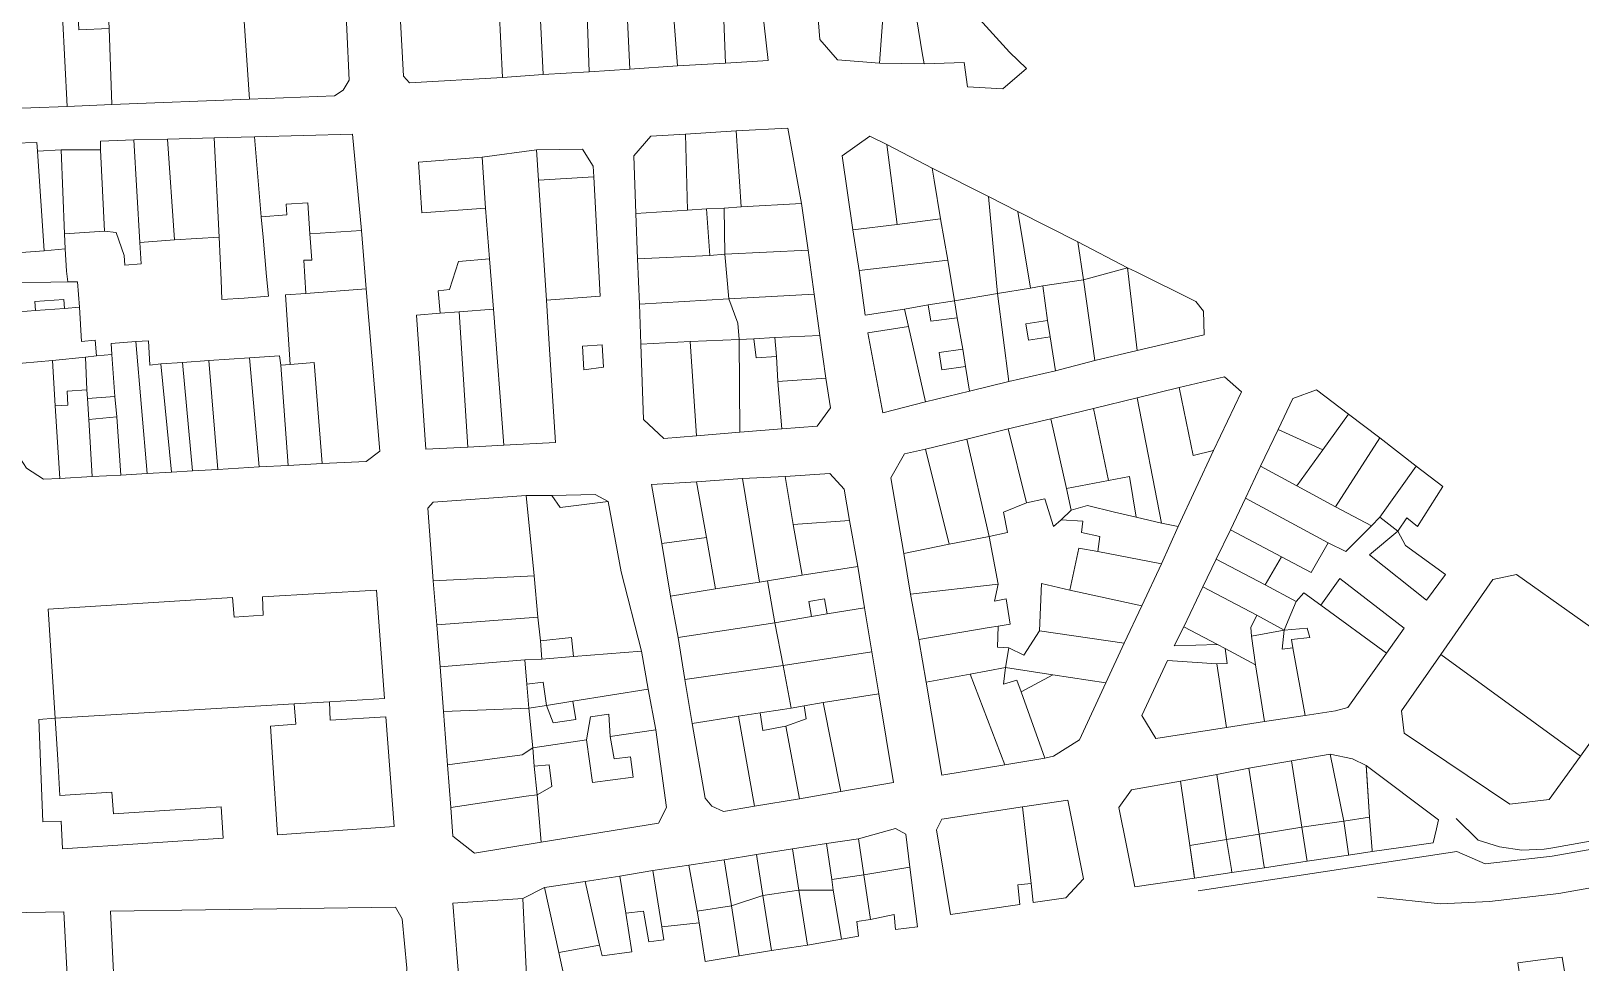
# Model space of a CAD drawing. Header units: inches. Extents: x 1138763 to 1140867, y 1050756 to 1053008.
# Drawn here: x 1140433.3 to 1140718.9, y 1052084.5 to 1052256.3 of the extents above; entities that cross this region are included whole.
import ezdxf

# ---------------------------------------------------------------- set-up
doc = ezdxf.new("R2010")
doc.units = ezdxf.units.IN
doc.header["$MEASUREMENT"] = 0
doc.layers.add('LimEdif_AM', color=44, linetype='Continuous', lineweight=5)
doc.layers.add('ViaPrin_AM', color=1, linetype='Continuous', lineweight=15)

msp = doc.modelspace()

# ---------------------------------------------------------------- linework, layer by layer
at = {"layer": 'LimEdif_AM'}
for points in [[(1140544.06, 1052276.12), (1140544.19, 1052272.5), (1140542.56, 1052272.5), (1140543.69, 1052249.25), (1140536.19, 1052248.75), (1140535.19, 1052277), (1140535.06, 1052282.62), (1140543.94, 1052283.12), (1140544.06, 1052280), (1140537.06, 1052279.37), (1140537.19, 1052274.5), (1140542.56, 1052274.75), (1140544.06, 1052276.12)], [(1140535.19, 1052277), (1140536.19, 1052248.75), (1140527.69, 1052248.25), (1140526.69, 1052268.37), (1140524.94, 1052276.5), (1140535.19, 1052277)], [(1140550.44, 1052274), (1140551.31, 1052265.25), (1140552.44, 1052249.87), (1140543.69, 1052249.25), (1140542.56, 1052272.5), (1140544.19, 1052272.5), (1140544.06, 1052276.12), (1140547.69, 1052276.25), (1140547.81, 1052274), (1140550.44, 1052274)], [(1140526.69, 1052268.37), (1140527.69, 1052248.25), (1140520.19, 1052247.75), (1140519.56, 1052260.25), (1140519.31, 1052266.25), (1140523.56, 1052266.37), (1140523.56, 1052268.25), (1140526.69, 1052268.37)], [(1140447.31, 1052267), (1140447.31, 1052264.62), (1140441.69, 1052264.37), (1140442.06, 1052256.5), (1140447.69, 1052256.75), (1140448.19, 1052242.75), (1140439.94, 1052242.37), (1140439.06, 1052259.12), (1140438.69, 1052266.62), (1140447.31, 1052267)], [(1140461.81, 1052267.62), (1140467.06, 1052267.87), (1140467.06, 1052264.87), (1140472.06, 1052265.37), (1140473.56, 1052243.75), (1140448.19, 1052242.75), (1140447.69, 1052256.75), (1140447.31, 1052264.62), (1140447.31, 1052267), (1140450.94, 1052267.12), (1140461.81, 1052267.62)], [(1140491.06, 1052266), (1140491.94, 1052247.25), (1140490.81, 1052245.37), (1140489.19, 1052244.37), (1140473.56, 1052243.75), (1140472.06, 1052265.37), (1140491.06, 1052266)], [(1140560.69, 1052266.37), (1140561.31, 1052250.37), (1140552.44, 1052249.87), (1140551.31, 1052265.25), (1140560.69, 1052266.37)], [(1140567.31, 1052267.25), (1140569.19, 1052250.87), (1140561.31, 1052250.37), (1140560.69, 1052266.37), (1140567.31, 1052267.25)], [(1140590.56, 1052262.12), (1140595.94, 1052262.62), (1140597.56, 1052252.25), (1140597.94, 1052250.25), (1140589.69, 1052250.37), (1140590.56, 1052262.12)], [(1140597.94, 1052250.25), (1140597.56, 1052252.25), (1140595.94, 1052262.62), (1140603.81, 1052263.37), (1140613.69, 1052252.37), (1140616.81, 1052249.37), (1140612.44, 1052245.62), (1140605.94, 1052246), (1140605.31, 1052250.5), (1140597.94, 1052250.25)], [(1140519.56, 1052260.25), (1140520.19, 1052247.75), (1140503.06, 1052246.75), (1140501.94, 1052248), (1140501.31, 1052259.25), (1140519.56, 1052260.25)], [(1140590.56, 1052262.12), (1140589.69, 1052250.37), (1140581.94, 1052251), (1140578.69, 1052254.75), (1140578.19, 1052260.87), (1140590.56, 1052262.12)], [(1140439.06, 1052259.12), (1140439.94, 1052242.37), (1140426.44, 1052241.87), (1140424.06, 1052244), (1140422.94, 1052246.5), (1140422.56, 1052258.62), (1140439.06, 1052259.12)], [(1140475.69, 1052222), (1140474.44, 1052236.75), (1140492.56, 1052237.25), (1140494.19, 1052219.5), (1140484.69, 1052218.87), (1140484.31, 1052224.62), (1140480.31, 1052224.37), (1140480.44, 1052222.37), (1140475.69, 1052222)], [(1140554.31, 1052223.25), (1140544.81, 1052222.62), (1140544.44, 1052233.25), (1140547.56, 1052236.87), (1140553.94, 1052237.25), (1140554.31, 1052223.25)], [(1140553.94, 1052237.25), (1140563.31, 1052237.87), (1140564.19, 1052223.87), (1140561.06, 1052223.62), (1140557.81, 1052223.5), (1140554.31, 1052223.25), (1140553.94, 1052237.25)], [(1140563.31, 1052237.87), (1140572.81, 1052238.37), (1140575.31, 1052224.5), (1140564.19, 1052223.87), (1140563.31, 1052237.87)], [(1140591.06, 1052235.37), (1140592.94, 1052220.62), (1140584.81, 1052219.62), (1140582.81, 1052233.25), (1140587.94, 1052236.87), (1140591.06, 1052235.37)], [(1140434.44, 1052234.12), (1140435.69, 1052215.75), (1140427.19, 1052215.12), (1140426.69, 1052221.87), (1140430.06, 1052222.12), (1140429.56, 1052229), (1140426.19, 1052228.75), (1140425.81, 1052235.5), (1140434.31, 1052235.75), (1140434.44, 1052234.12)], [(1140434.44, 1052234.12), (1140438.81, 1052234.37), (1140439.44, 1052218.87), (1140439.56, 1052216.12), (1140435.69, 1052215.75), (1140434.44, 1052234.12)], [(1140438.81, 1052234.37), (1140446.06, 1052234.37), (1140446.81, 1052219.37), (1140439.44, 1052218.87), (1140438.81, 1052234.37)], [(1140446.06, 1052234.37), (1140446.06, 1052236), (1140452.19, 1052236.25), (1140453.31, 1052217.25), (1140453.56, 1052213.37), (1140450.56, 1052213.12), (1140450.44, 1052214.87), (1140448.94, 1052219.12), (1140446.81, 1052219.37), (1140446.06, 1052234.37)], [(1140452.19, 1052236.25), (1140458.44, 1052236.37), (1140459.69, 1052217.75), (1140453.31, 1052217.25), (1140452.19, 1052236.25)], [(1140458.44, 1052236.37), (1140467.06, 1052236.62), (1140467.94, 1052218.25), (1140459.69, 1052217.75), (1140458.44, 1052236.37)], [(1140467.06, 1052236.62), (1140474.44, 1052236.75), (1140475.69, 1052222), (1140476.06, 1052218.25), (1140476.69, 1052211), (1140477.06, 1052207.37), (1140472.56, 1052207), (1140468.44, 1052206.75), (1140468.31, 1052210.37), (1140467.94, 1052218.25), (1140467.06, 1052236.62)], [(1140516.44, 1052233), (1140526.44, 1052234.37), (1140526.81, 1052228.75), (1140528.31, 1052206.62), (1140528.81, 1052198.5), (1140529.94, 1052180.37), (1140520.44, 1052179.87), (1140518.56, 1052205), (1140517.81, 1052214.25), (1140517.06, 1052223.62), (1140516.44, 1052233)], [(1140526.44, 1052234.37), (1140534.94, 1052234.5), (1140536.94, 1052231.37), (1140537.06, 1052229.37), (1140526.81, 1052228.75), (1140526.44, 1052234.37)], [(1140591.06, 1052235.37), (1140599.44, 1052231), (1140599.81, 1052228.75), (1140600.94, 1052221.62), (1140592.94, 1052220.62), (1140591.06, 1052235.37)], [(1140517.06, 1052223.62), (1140505.31, 1052222.75), (1140504.69, 1052232.12), (1140516.44, 1052233), (1140517.06, 1052223.62)], [(1140537.06, 1052229.37), (1140538.19, 1052207.37), (1140528.31, 1052206.62), (1140526.81, 1052228.75), (1140537.06, 1052229.37)], [(1140599.44, 1052231), (1140609.81, 1052225.75), (1140611.44, 1052207.87), (1140603.56, 1052206.5), (1140602.31, 1052214), (1140600.94, 1052221.62), (1140599.81, 1052228.75), (1140599.44, 1052231)], [(1140609.81, 1052225.75), (1140615.19, 1052223), (1140617.56, 1052208.87), (1140611.44, 1052207.87), (1140609.81, 1052225.75)], [(1140446.81, 1052219.37), (1140448.94, 1052219.12), (1140450.44, 1052214.87), (1140450.56, 1052213.12), (1140453.56, 1052213.37), (1140453.31, 1052217.25), (1140459.69, 1052217.75), (1140467.94, 1052218.25), (1140468.31, 1052210.37), (1140468.44, 1052206.75), (1140472.56, 1052207), (1140477.06, 1052207.37), (1140476.69, 1052211), (1140476.06, 1052218.25), (1140475.69, 1052222), (1140480.44, 1052222.37), (1140480.31, 1052224.37), (1140484.31, 1052224.62), (1140484.69, 1052218.87), (1140485.06, 1052214), (1140483.56, 1052214), (1140483.94, 1052207.87), (1140480.19, 1052207.62), (1140481.06, 1052194.75), (1140479.31, 1052194.62), (1140479.06, 1052196.37), (1140473.56, 1052196), (1140466.06, 1052195.5), (1140461.19, 1052195.12), (1140457.19, 1052194.87), (1140455.19, 1052194.62), (1140454.94, 1052199.12), (1140452.56, 1052199), (1140448.06, 1052198.62), (1140448.19, 1052196.62), (1140445.31, 1052196.37), (1140445.06, 1052199.25), (1140442.56, 1052199), (1140442.19, 1052205.37), (1140441.81, 1052210), (1140440.06, 1052210), (1140439.81, 1052212), (1140439.56, 1052216.12), (1140439.44, 1052218.87), (1140446.81, 1052219.37)], [(1140557.81, 1052223.5), (1140558.44, 1052214.87), (1140545.06, 1052214.25), (1140544.81, 1052222.62), (1140554.31, 1052223.25), (1140557.81, 1052223.5)], [(1140561.06, 1052223.62), (1140561.19, 1052215.12), (1140558.44, 1052214.87), (1140557.81, 1052223.5), (1140561.06, 1052223.62)], [(1140575.31, 1052224.5), (1140576.56, 1052215.87), (1140561.19, 1052215.12), (1140561.06, 1052223.62), (1140564.19, 1052223.87), (1140575.31, 1052224.5)], [(1140615.19, 1052223), (1140626.31, 1052217.37), (1140627.31, 1052210.37), (1140619.81, 1052209.25), (1140617.56, 1052208.87), (1140615.19, 1052223)], [(1140600.94, 1052221.62), (1140602.31, 1052214), (1140585.94, 1052212.12), (1140584.81, 1052219.62), (1140592.94, 1052220.62), (1140600.94, 1052221.62)], [(1140494.19, 1052219.5), (1140495.06, 1052208.75), (1140483.94, 1052207.87), (1140483.56, 1052214), (1140485.06, 1052214), (1140484.69, 1052218.87), (1140494.19, 1052219.5)], [(1140626.31, 1052217.37), (1140635.44, 1052212.62), (1140627.31, 1052210.37), (1140626.31, 1052217.37)], [(1140439.56, 1052216.12), (1140439.81, 1052212), (1140440.06, 1052210), (1140427.56, 1052209.75), (1140427.19, 1052215.12), (1140435.69, 1052215.75), (1140439.56, 1052216.12)], [(1140518.56, 1052205), (1140512.19, 1052204.5), (1140508.69, 1052204.25), (1140508.31, 1052208.37), (1140510.44, 1052208.62), (1140512.06, 1052213.75), (1140517.81, 1052214.25), (1140518.56, 1052205)], [(1140561.19, 1052215.12), (1140561.94, 1052206.87), (1140545.44, 1052205.87), (1140545.06, 1052214.25), (1140558.44, 1052214.87), (1140561.19, 1052215.12)], [(1140576.56, 1052215.87), (1140577.69, 1052207.75), (1140561.94, 1052206.87), (1140561.19, 1052215.12), (1140576.56, 1052215.87)], [(1140602.31, 1052214), (1140603.56, 1052206.5), (1140598.69, 1052205.75), (1140594.31, 1052205), (1140587.06, 1052203.87), (1140585.94, 1052212.12), (1140602.31, 1052214)], [(1140635.44, 1052212.62), (1140637.19, 1052197.37), (1140629.44, 1052195.5), (1140627.31, 1052210.37), (1140635.44, 1052212.62)], [(1140635.44, 1052212.62), (1140637.06, 1052211.87), (1140648.06, 1052206.37), (1140649.44, 1052204.62), (1140649.56, 1052200.25), (1140637.19, 1052197.37), (1140635.44, 1052212.62)], [(1140440.06, 1052210), (1140441.81, 1052210), (1140442.19, 1052205.37), (1140439.44, 1052205.12), (1140439.31, 1052206.75), (1140433.94, 1052206.37), (1140434.06, 1052204.75), (1140427.94, 1052204.25), (1140427.56, 1052209.75), (1140440.06, 1052210)], [(1140495.06, 1052208.75), (1140497.56, 1052178.75), (1140495.06, 1052176.87), (1140486.94, 1052176.5), (1140485.44, 1052195.12), (1140481.06, 1052194.75), (1140480.19, 1052207.62), (1140483.94, 1052207.87), (1140495.06, 1052208.75)], [(1140619.81, 1052209.25), (1140620.69, 1052202.87), (1140616.69, 1052202.25), (1140617.19, 1052199.25), (1140621.19, 1052199.87), (1140622.19, 1052193.62), (1140613.56, 1052191.62), (1140611.44, 1052207.87), (1140617.56, 1052208.87), (1140619.81, 1052209.25)], [(1140627.31, 1052210.37), (1140629.44, 1052195.5), (1140622.19, 1052193.62), (1140621.19, 1052199.87), (1140620.69, 1052202.87), (1140619.81, 1052209.25), (1140627.31, 1052210.37)], [(1140442.19, 1052205.37), (1140442.56, 1052199), (1140445.06, 1052199.25), (1140445.31, 1052196.37), (1140443.31, 1052196.12), (1140437.19, 1052195.5), (1140428.94, 1052194.75), (1140428.31, 1052200), (1140427.94, 1052204.25), (1140434.06, 1052204.75), (1140439.44, 1052205.12), (1140442.19, 1052205.37)], [(1140439.44, 1052205.12), (1140434.06, 1052204.75), (1140433.94, 1052206.37), (1140439.31, 1052206.75), (1140439.44, 1052205.12)], [(1140561.94, 1052206.87), (1140563.56, 1052202.37), (1140563.81, 1052199.37), (1140554.81, 1052199), (1140545.69, 1052198.5), (1140545.44, 1052205.87), (1140561.94, 1052206.87)], [(1140577.69, 1052207.75), (1140578.69, 1052200.12), (1140570.44, 1052199.75), (1140566.56, 1052199.5), (1140563.81, 1052199.37), (1140563.56, 1052202.37), (1140561.94, 1052206.87), (1140577.69, 1052207.75)], [(1140598.69, 1052205.75), (1140599.19, 1052202.75), (1140604.06, 1052203.37), (1140605.06, 1052197.62), (1140600.69, 1052197), (1140601.19, 1052193.75), (1140605.56, 1052194.37), (1140606.31, 1052189.87), (1140598.19, 1052187.87), (1140595.06, 1052201.75), (1140594.31, 1052205), (1140598.69, 1052205.75)], [(1140603.56, 1052206.5), (1140604.06, 1052203.37), (1140599.19, 1052202.75), (1140598.69, 1052205.75), (1140603.56, 1052206.5)], [(1140611.44, 1052207.87), (1140613.56, 1052191.62), (1140606.31, 1052189.87), (1140605.56, 1052194.37), (1140605.06, 1052197.62), (1140604.06, 1052203.37), (1140603.56, 1052206.5), (1140611.44, 1052207.87)], [(1140512.19, 1052204.5), (1140513.81, 1052179.5), (1140506.06, 1052179.12), (1140504.31, 1052203.87), (1140508.69, 1052204.25), (1140512.19, 1052204.5)], [(1140518.56, 1052205), (1140520.44, 1052179.87), (1140513.81, 1052179.5), (1140512.19, 1052204.5), (1140518.56, 1052205)], [(1140621.19, 1052199.87), (1140617.19, 1052199.25), (1140616.69, 1052202.25), (1140620.69, 1052202.87), (1140621.19, 1052199.87)], [(1140570.44, 1052199.75), (1140570.69, 1052196.25), (1140566.94, 1052196), (1140566.56, 1052199.5), (1140570.44, 1052199.75)], [(1140578.69, 1052200.12), (1140579.81, 1052192.25), (1140570.94, 1052191.62), (1140570.69, 1052196.25), (1140570.44, 1052199.75), (1140578.69, 1052200.12)], [(1140598.19, 1052187.87), (1140590.31, 1052185.87), (1140587.56, 1052200.62), (1140595.06, 1052201.75), (1140598.19, 1052187.87)], [(1140452.56, 1052199), (1140454.69, 1052174.62), (1140449.81, 1052174.37), (1140449.06, 1052185.12), (1140448.69, 1052188.87), (1140448.19, 1052196.62), (1140448.06, 1052198.62), (1140452.56, 1052199)], [(1140457.19, 1052194.87), (1140459.19, 1052174.87), (1140454.69, 1052174.62), (1140452.56, 1052199), (1140454.94, 1052199.12), (1140455.19, 1052194.62), (1140457.19, 1052194.87)], [(1140535.19, 1052193.75), (1140534.94, 1052198.12), (1140538.56, 1052198.37), (1140538.81, 1052194.25), (1140535.19, 1052193.75)], [(1140554.81, 1052199), (1140555.94, 1052181.62), (1140549.94, 1052181.12), (1140546.19, 1052184.62), (1140545.69, 1052198.5), (1140554.81, 1052199)], [(1140563.81, 1052199.37), (1140563.94, 1052182.25), (1140555.94, 1052181.62), (1140554.81, 1052199), (1140563.81, 1052199.37)], [(1140566.56, 1052199.5), (1140566.94, 1052196), (1140570.69, 1052196.25), (1140570.94, 1052191.62), (1140571.69, 1052182.87), (1140563.94, 1052182.25), (1140563.81, 1052199.37), (1140566.56, 1052199.5)], [(1140605.56, 1052194.37), (1140601.19, 1052193.75), (1140600.69, 1052197), (1140605.06, 1052197.62), (1140605.56, 1052194.37)], [(1140437.19, 1052195.5), (1140437.69, 1052187.12), (1140438.56, 1052173.75), (1140435.56, 1052173.62), (1140432.44, 1052175.62), (1140431.31, 1052177.37), (1140428.94, 1052194.75), (1140437.19, 1052195.5)], [(1140443.31, 1052196.12), (1140443.56, 1052190.12), (1140439.94, 1052189.87), (1140440.06, 1052187.25), (1140437.69, 1052187.12), (1140437.19, 1052195.5), (1140443.31, 1052196.12)], [(1140448.19, 1052196.62), (1140448.69, 1052188.87), (1140443.69, 1052188.5), (1140443.56, 1052190.12), (1140443.31, 1052196.12), (1140445.31, 1052196.37), (1140448.19, 1052196.62)], [(1140461.19, 1052195.12), (1140463.06, 1052175.12), (1140459.19, 1052174.87), (1140457.19, 1052194.87), (1140461.19, 1052195.12)], [(1140466.06, 1052195.5), (1140467.69, 1052175.37), (1140463.06, 1052175.12), (1140461.19, 1052195.12), (1140466.06, 1052195.5)], [(1140473.56, 1052196), (1140475.31, 1052175.87), (1140467.69, 1052175.37), (1140466.06, 1052195.5), (1140473.56, 1052196)], [(1140479.31, 1052194.62), (1140480.69, 1052176.12), (1140475.31, 1052175.87), (1140473.56, 1052196), (1140479.06, 1052196.37), (1140479.31, 1052194.62)], [(1140481.06, 1052194.75), (1140485.44, 1052195.12), (1140486.94, 1052176.5), (1140480.69, 1052176.12), (1140479.31, 1052194.62), (1140481.06, 1052194.75)], [(1140579.81, 1052192.25), (1140580.69, 1052186.75), (1140578.19, 1052183.37), (1140571.69, 1052182.87), (1140570.94, 1052191.62), (1140579.81, 1052192.25)], [(1140644.94, 1052190.5), (1140653.31, 1052192.5), (1140656.44, 1052189.75), (1140651.31, 1052178.87), (1140647.56, 1052178), (1140644.94, 1052190.5)], [(1140443.69, 1052188.5), (1140443.94, 1052184.62), (1140444.56, 1052174.12), (1140438.56, 1052173.75), (1140437.69, 1052187.12), (1140440.06, 1052187.25), (1140439.94, 1052189.87), (1140443.56, 1052190.12), (1140443.69, 1052188.5)], [(1140448.69, 1052188.87), (1140449.06, 1052185.12), (1140443.94, 1052184.62), (1140443.69, 1052188.5), (1140448.69, 1052188.87)], [(1140629.19, 1052186.62), (1140637.19, 1052188.62), (1140641.69, 1052165.5), (1140637.06, 1052166.62), (1140635.81, 1052174.12), (1140631.94, 1052173.37), (1140629.19, 1052186.62)], [(1140637.19, 1052188.62), (1140644.94, 1052190.5), (1140647.56, 1052178), (1140651.31, 1052178.87), (1140644.81, 1052164.87), (1140641.69, 1052165.5), (1140637.19, 1052188.62)], [(1140663.19, 1052182.75), (1140665.94, 1052188.5), (1140670.31, 1052190.12), (1140676.19, 1052185.62), (1140671.44, 1052179), (1140663.19, 1052182.75)], [(1140621.31, 1052184.75), (1140629.19, 1052186.62), (1140631.94, 1052173.37), (1140624.19, 1052171.87), (1140621.31, 1052184.75)], [(1140676.19, 1052185.62), (1140681.94, 1052181.25), (1140673.81, 1052168.5), (1140666.69, 1052172.37), (1140671.44, 1052179), (1140676.19, 1052185.62)], [(1140449.06, 1052185.12), (1140449.81, 1052174.37), (1140444.56, 1052174.12), (1140443.94, 1052184.62), (1140449.06, 1052185.12)], [(1140605.81, 1052181), (1140613.44, 1052182.87), (1140616.81, 1052169.25), (1140612.56, 1052167.5), (1140613.31, 1052163.75), (1140609.94, 1052163), (1140605.81, 1052181)], [(1140613.44, 1052182.87), (1140621.31, 1052184.75), (1140624.19, 1052171.87), (1140625.06, 1052167.87), (1140623.19, 1052166.12), (1140621.81, 1052164.87), (1140620.19, 1052170), (1140616.81, 1052169.25), (1140613.44, 1052182.87)], [(1140671.44, 1052179), (1140666.69, 1052172.37), (1140659.94, 1052176), (1140663.19, 1052182.75), (1140671.44, 1052179)], [(1140598.19, 1052179.12), (1140605.81, 1052181), (1140609.94, 1052163), (1140602.56, 1052161.62), (1140598.19, 1052179.12)], [(1140681.94, 1052181.25), (1140688.69, 1052176), (1140681.94, 1052166.62), (1140680.44, 1052165), (1140673.81, 1052168.5), (1140681.94, 1052181.25)], [(1140602.56, 1052161.62), (1140594.19, 1052159.87), (1140591.81, 1052173.87), (1140594.31, 1052178.25), (1140598.19, 1052179.12), (1140602.56, 1052161.62)], [(1140564.44, 1052173.75), (1140572.31, 1052174.12), (1140573.81, 1052165.25), (1140575.44, 1052155.87), (1140569.06, 1052154.87), (1140567.56, 1052154.62), (1140564.44, 1052173.75)], [(1140572.31, 1052174.12), (1140580.56, 1052174.62), (1140583.19, 1052171.75), (1140584.19, 1052166), (1140573.81, 1052165.25), (1140572.31, 1052174.12)], [(1140631.94, 1052173.37), (1140635.81, 1052174.12), (1140637.06, 1052166.62), (1140633.06, 1052167.5), (1140628.06, 1052168.75), (1140625.06, 1052167.87), (1140624.19, 1052171.87), (1140631.94, 1052173.37)], [(1140666.69, 1052172.37), (1140673.81, 1052168.5), (1140680.44, 1052165), (1140677.31, 1052161.87), (1140675.69, 1052160.25), (1140672.44, 1052161.87), (1140657.19, 1052170.12), (1140659.94, 1052176), (1140666.69, 1052172.37)], [(1140688.69, 1052176), (1140693.56, 1052172.25), (1140688.94, 1052164.87), (1140686.94, 1052166.5), (1140685.31, 1052164), (1140681.94, 1052166.62), (1140688.69, 1052176)], [(1140557.81, 1052162.87), (1140549.56, 1052161.75), (1140547.69, 1052172.62), (1140555.94, 1052173.12), (1140557.81, 1052162.87)], [(1140555.94, 1052173.12), (1140564.44, 1052173.75), (1140567.56, 1052154.62), (1140559.44, 1052153.37), (1140557.81, 1052162.87), (1140555.94, 1052173.12)], [(1140524.56, 1052170.62), (1140526.06, 1052155.75), (1140507.44, 1052154.87), (1140506.44, 1052168.25), (1140507.44, 1052169.37), (1140524.56, 1052170.62)], [(1140524.56, 1052170.62), (1140527.19, 1052170.62), (1140529.31, 1052170.62), (1140530.81, 1052168.37), (1140539.69, 1052169.5), (1140542.06, 1052156.5), (1140545.81, 1052141.87), (1140533.31, 1052140.87), (1140532.94, 1052144.37), (1140527.19, 1052143.75), (1140526.69, 1052148.12), (1140526.06, 1052155.75), (1140524.56, 1052170.62)], [(1140529.31, 1052170.62), (1140537.31, 1052170.75), (1140539.69, 1052169.5), (1140530.81, 1052168.37), (1140529.31, 1052170.62)], [(1140623.19, 1052166.12), (1140627.19, 1052165.87), (1140626.94, 1052163.75), (1140630.31, 1052163), (1140629.94, 1052160.25), (1140626.44, 1052160.87), (1140624.81, 1052153.12), (1140619.56, 1052154.37), (1140619.19, 1052145.62), (1140616.31, 1052141.12), (1140613.56, 1052142.5), (1140611.44, 1052142.62), (1140611.56, 1052146.5), (1140613.81, 1052146.87), (1140613.06, 1052151.5), (1140610.94, 1052151.12), (1140611.56, 1052154.25), (1140609.94, 1052163), (1140613.31, 1052163.75), (1140612.56, 1052167.5), (1140616.81, 1052169.25), (1140620.19, 1052170), (1140621.81, 1052164.87), (1140623.19, 1052166.12)], [(1140637.06, 1052166.62), (1140641.69, 1052165.5), (1140644.81, 1052164.87), (1140641.69, 1052158), (1140629.94, 1052160.25), (1140630.31, 1052163), (1140626.94, 1052163.75), (1140627.19, 1052165.87), (1140623.19, 1052166.12), (1140625.06, 1052167.87), (1140628.06, 1052168.75), (1140633.06, 1052167.5), (1140637.06, 1052166.62)], [(1140654.44, 1052164.25), (1140657.19, 1052170.12), (1140672.44, 1052161.87), (1140669.31, 1052156.37), (1140663.81, 1052159.25), (1140654.44, 1052164.25)], [(1140584.19, 1052166), (1140585.69, 1052157.5), (1140575.44, 1052155.87), (1140573.81, 1052165.25), (1140584.19, 1052166)], [(1140557.81, 1052162.87), (1140559.44, 1052153.37), (1140551.19, 1052152), (1140549.56, 1052161.75), (1140557.81, 1052162.87)], [(1140609.94, 1052163), (1140611.56, 1052154.25), (1140595.44, 1052152.37), (1140594.19, 1052159.87), (1140602.56, 1052161.62), (1140609.94, 1052163)], [(1140663.81, 1052159.25), (1140660.81, 1052154.12), (1140651.81, 1052158.87), (1140654.44, 1052164.25), (1140663.81, 1052159.25)], [(1140685.31, 1052164), (1140686.69, 1052161.37), (1140694.06, 1052156), (1140690.56, 1052151.25), (1140680.06, 1052159.62), (1140685.31, 1052164)], [(1140641.69, 1052158), (1140638.06, 1052150.25), (1140624.81, 1052153.12), (1140626.44, 1052160.87), (1140629.94, 1052160.25), (1140641.69, 1052158)], [(1140585.69, 1052157.5), (1140586.94, 1052149.87), (1140580.06, 1052148.75), (1140579.56, 1052151.5), (1140576.69, 1052151), (1140577.19, 1052148.25), (1140570.44, 1052147.12), (1140569.06, 1052154.87), (1140575.44, 1052155.87), (1140585.69, 1052157.5)], [(1140660.81, 1052154.12), (1140666.56, 1052151), (1140665.06, 1052147.5), (1140664.31, 1052145.75), (1140659.31, 1052148.5), (1140649.31, 1052153.75), (1140651.81, 1052158.87), (1140660.81, 1052154.12)], [(1140526.06, 1052155.75), (1140526.69, 1052148.12), (1140508.06, 1052146.75), (1140507.44, 1052154.87), (1140526.06, 1052155.75)], [(1140569.06, 1052154.87), (1140570.44, 1052147.12), (1140552.56, 1052144.37), (1140551.19, 1052152), (1140559.44, 1052153.37), (1140567.56, 1052154.62), (1140569.06, 1052154.87)], [(1140611.56, 1052154.25), (1140610.94, 1052151.12), (1140613.06, 1052151.5), (1140613.81, 1052146.87), (1140611.56, 1052146.5), (1140609.94, 1052146.25), (1140596.94, 1052144), (1140595.44, 1052152.37), (1140611.56, 1052154.25)], [(1140638.06, 1052150.25), (1140634.81, 1052143.37), (1140619.19, 1052145.62), (1140619.56, 1052154.37), (1140624.81, 1052153.12), (1140638.06, 1052150.25)], [(1140671.06, 1052150.37), (1140674.56, 1052155.25), (1140686.44, 1052146.12), (1140683.19, 1052141.5), (1140671.06, 1052150.37)], [(1140693.19, 1052141.25), (1140702.81, 1052155.12), (1140707.19, 1052156), (1140728.69, 1052140.75), (1140729.06, 1052136.62), (1140718.94, 1052122.5), (1140693.19, 1052141.25)], [(1140488.31, 1052132.5), (1140481.81, 1052132.12), (1140437.69, 1052129.5), (1140436.44, 1052149.62), (1140470.44, 1052151.75), (1140470.69, 1052148.12), (1140476.06, 1052148.5), (1140475.94, 1052151.87), (1140496.94, 1052153.12), (1140498.44, 1052133.12), (1140488.31, 1052132.5)], [(1140580.06, 1052148.75), (1140577.19, 1052148.25), (1140576.69, 1052151), (1140579.56, 1052151.5), (1140580.06, 1052148.75)], [(1140659.31, 1052148.5), (1140658.19, 1052146.25), (1140658.31, 1052144.62), (1140659.06, 1052139.37), (1140653.44, 1052142.37), (1140652.06, 1052143.12), (1140645.81, 1052146.37), (1140649.31, 1052153.75), (1140659.31, 1052148.5)], [(1140666.56, 1052151), (1140667.94, 1052152.62), (1140671.06, 1052150.37), (1140683.19, 1052141.5), (1140676.06, 1052131.5), (1140673.81, 1052130.87), (1140668.19, 1052130), (1140665.94, 1052142.5), (1140665.69, 1052144), (1140669.06, 1052144.37), (1140668.56, 1052146.12), (1140664.31, 1052145.75), (1140665.06, 1052147.5), (1140666.56, 1052151)], [(1140586.94, 1052149.87), (1140588.31, 1052141.75), (1140571.94, 1052139.25), (1140570.44, 1052147.12), (1140577.19, 1052148.25), (1140580.06, 1052148.75), (1140586.94, 1052149.87)], [(1140664.31, 1052145.75), (1140658.31, 1052144.62), (1140658.19, 1052146.25), (1140659.31, 1052148.5), (1140664.31, 1052145.75)], [(1140526.69, 1052148.12), (1140527.19, 1052143.75), (1140527.44, 1052140.37), (1140524.31, 1052140.25), (1140508.69, 1052139), (1140508.06, 1052146.75), (1140526.69, 1052148.12)], [(1140570.44, 1052147.12), (1140571.94, 1052139.25), (1140553.81, 1052136.62), (1140552.56, 1052144.37), (1140570.44, 1052147.12)], [(1140611.56, 1052146.5), (1140611.44, 1052142.62), (1140613.56, 1052142.5), (1140612.94, 1052138.87), (1140606.44, 1052137.62), (1140598.31, 1052136.12), (1140596.94, 1052144), (1140609.94, 1052146.25), (1140611.56, 1052146.5)], [(1140634.81, 1052143.37), (1140631.44, 1052136), (1140621.69, 1052137.5), (1140612.94, 1052138.87), (1140613.56, 1052142.5), (1140616.31, 1052141.12), (1140619.19, 1052145.62), (1140634.81, 1052143.37)], [(1140652.06, 1052143.12), (1140644.06, 1052142.87), (1140645.81, 1052146.37), (1140652.06, 1052143.12)], [(1140664.31, 1052145.75), (1140663.94, 1052142.25), (1140665.94, 1052142.5), (1140668.19, 1052130), (1140660.69, 1052128.87), (1140659.06, 1052139.37), (1140658.31, 1052144.62), (1140664.31, 1052145.75)], [(1140665.94, 1052142.5), (1140663.94, 1052142.25), (1140664.31, 1052145.75), (1140668.56, 1052146.12), (1140669.06, 1052144.37), (1140665.69, 1052144), (1140665.94, 1052142.5)], [(1140533.31, 1052140.87), (1140527.44, 1052140.37), (1140527.19, 1052143.75), (1140532.94, 1052144.37), (1140533.31, 1052140.87)], [(1140524.31, 1052140.25), (1140524.69, 1052135.75), (1140525.06, 1052131.37), (1140509.31, 1052130.75), (1140508.69, 1052139), (1140524.31, 1052140.25)], [(1140545.81, 1052141.87), (1140547.06, 1052134.87), (1140533.19, 1052132.62), (1140528.31, 1052131.87), (1140527.69, 1052136.12), (1140524.69, 1052135.75), (1140524.31, 1052140.25), (1140527.44, 1052140.37), (1140533.31, 1052140.87), (1140545.81, 1052141.87)], [(1140588.31, 1052141.75), (1140589.56, 1052134), (1140579.31, 1052132.37), (1140575.81, 1052131.75), (1140573.44, 1052131.37), (1140571.94, 1052139.25), (1140588.31, 1052141.75)], [(1140653.69, 1052127.75), (1140640.69, 1052125.75), (1140638.06, 1052130), (1140642.81, 1052140.12), (1140651.94, 1052139.5), (1140653.69, 1052127.75)], [(1140651.94, 1052139.5), (1140653.81, 1052139.62), (1140653.44, 1052142.37), (1140659.06, 1052139.37), (1140660.69, 1052128.87), (1140653.69, 1052127.75), (1140651.94, 1052139.5)], [(1140718.94, 1052122.5), (1140713.19, 1052114.5), (1140705.94, 1052113.62), (1140686.44, 1052126.75), (1140685.94, 1052130.87), (1140693.19, 1052141.25), (1140718.94, 1052122.5)], [(1140571.94, 1052139.25), (1140573.44, 1052131.37), (1140571.81, 1052131.12), (1140567.69, 1052130.5), (1140563.69, 1052129.87), (1140555.19, 1052128.5), (1140553.81, 1052136.62), (1140571.94, 1052139.25)], [(1140606.44, 1052137.62), (1140612.81, 1052120.87), (1140601.19, 1052119), (1140598.31, 1052136.12), (1140606.44, 1052137.62)], [(1140612.94, 1052138.87), (1140612.56, 1052135.75), (1140615.06, 1052136.5), (1140615.81, 1052134.37), (1140620.19, 1052122.12), (1140612.81, 1052120.87), (1140606.44, 1052137.62), (1140612.94, 1052138.87)], [(1140621.69, 1052137.5), (1140615.81, 1052134.37), (1140615.06, 1052136.5), (1140612.56, 1052135.75), (1140612.94, 1052138.87), (1140621.69, 1052137.5)], [(1140631.44, 1052136), (1140626.56, 1052125.5), (1140621.81, 1052122.5), (1140620.19, 1052122.12), (1140615.81, 1052134.37), (1140621.69, 1052137.5), (1140631.44, 1052136)], [(1140528.31, 1052131.87), (1140525.06, 1052131.37), (1140524.69, 1052135.75), (1140527.69, 1052136.12), (1140528.31, 1052131.87)], [(1140547.06, 1052134.87), (1140548.44, 1052127.37), (1140540.06, 1052126.12), (1140539.81, 1052130.25), (1140536.44, 1052129.75), (1140535.69, 1052125.5), (1140525.81, 1052124), (1140525.06, 1052131.37), (1140528.31, 1052131.87), (1140529.56, 1052128.62), (1140533.69, 1052129.25), (1140533.19, 1052132.62), (1140547.06, 1052134.87)], [(1140589.56, 1052134), (1140592.31, 1052117.62), (1140582.56, 1052116), (1140579.31, 1052132.37), (1140589.56, 1052134)], [(1140488.31, 1052132.5), (1140488.44, 1052129.12), (1140498.69, 1052129.75), (1140500.19, 1052109.5), (1140478.69, 1052108), (1140477.81, 1052122.25), (1140477.44, 1052128), (1140482.06, 1052128.37), (1140481.81, 1052132.12), (1140488.31, 1052132.5)], [(1140525.06, 1052131.37), (1140525.81, 1052124), (1140523.81, 1052122.75), (1140510.06, 1052120.87), (1140509.31, 1052130.75), (1140525.06, 1052131.37)], [(1140533.19, 1052132.62), (1140533.69, 1052129.25), (1140529.56, 1052128.62), (1140528.31, 1052131.87), (1140533.19, 1052132.62)], [(1140575.81, 1052131.75), (1140576.19, 1052129.37), (1140572.44, 1052128), (1140568.19, 1052127.25), (1140567.69, 1052130.5), (1140571.81, 1052131.12), (1140573.44, 1052131.37), (1140575.81, 1052131.75)], [(1140579.31, 1052132.37), (1140582.56, 1052116), (1140574.94, 1052114.62), (1140572.44, 1052128), (1140576.19, 1052129.37), (1140575.81, 1052131.75), (1140579.31, 1052132.37)], [(1140437.69, 1052129.5), (1140438.19, 1052121.87), (1140438.56, 1052115.25), (1140448.19, 1052115.87), (1140448.44, 1052111.87), (1140468.31, 1052113.12), (1140468.69, 1052107.37), (1140439.06, 1052105.37), (1140438.81, 1052110.5), (1140435.44, 1052110.37), (1140434.69, 1052129.25), (1140437.69, 1052129.5)], [(1140540.06, 1052126.12), (1140540.81, 1052122), (1140543.81, 1052122.37), (1140544.31, 1052118.62), (1140536.81, 1052117.62), (1140535.69, 1052125.5), (1140536.44, 1052129.75), (1140539.81, 1052130.25), (1140540.06, 1052126.12)], [(1140563.69, 1052129.87), (1140566.69, 1052113.25), (1140560.94, 1052112.25), (1140558.81, 1052113.25), (1140557.56, 1052114.75), (1140555.19, 1052128.5), (1140563.69, 1052129.87)], [(1140567.69, 1052130.5), (1140568.19, 1052127.25), (1140572.44, 1052128), (1140574.94, 1052114.62), (1140566.69, 1052113.25), (1140563.69, 1052129.87), (1140567.69, 1052130.5)], [(1140548.44, 1052127.37), (1140550.44, 1052113), (1140548.94, 1052110.12), (1140527.31, 1052106.62), (1140526.56, 1052115.37), (1140529.31, 1052116.87), (1140528.81, 1052120.87), (1140526.06, 1052120.62), (1140525.81, 1052124), (1140535.69, 1052125.5), (1140536.81, 1052117.62), (1140544.31, 1052118.62), (1140543.81, 1052122.37), (1140540.81, 1052122), (1140540.06, 1052126.12), (1140548.44, 1052127.37)], [(1140525.81, 1052124), (1140526.06, 1052120.62), (1140526.56, 1052115.37), (1140524.56, 1052115.12), (1140510.69, 1052113), (1140510.06, 1052120.87), (1140523.81, 1052122.75), (1140525.81, 1052124)], [(1140665.69, 1052121.62), (1140672.81, 1052122.87), (1140675.31, 1052110.5), (1140667.56, 1052109.37), (1140665.69, 1052121.62)], [(1140672.81, 1052122.87), (1140676.94, 1052122), (1140679.44, 1052120.75), (1140680.06, 1052111.25), (1140675.31, 1052110.5), (1140672.81, 1052122.87)], [(1140526.56, 1052115.37), (1140526.06, 1052120.62), (1140528.81, 1052120.87), (1140529.31, 1052116.87), (1140526.56, 1052115.37)], [(1140651.94, 1052119.12), (1140657.81, 1052120.25), (1140659.69, 1052108.12), (1140653.69, 1052107.12), (1140651.94, 1052119.12)], [(1140657.81, 1052120.25), (1140665.69, 1052121.62), (1140667.56, 1052109.37), (1140659.69, 1052108.12), (1140657.81, 1052120.25)], [(1140685.4, 1052105.57), (1140680.56, 1052104.87), (1140680.55, 1052105.08), (1140680.06, 1052111.25), (1140679.55, 1052119.13), (1140679.44, 1052120.75), (1140692.81, 1052110.75), (1140692.42, 1052109.08), (1140691.81, 1052106.5), (1140685.4, 1052105.57)], [(1140646.94, 1052106), (1140647.81, 1052100), (1140636.81, 1052098.37), (1140633.81, 1052113), (1140636.19, 1052116.25), (1140645.19, 1052117.87), (1140646.94, 1052106)], [(1140645.19, 1052117.87), (1140651.94, 1052119.12), (1140653.69, 1052107.12), (1140646.94, 1052106), (1140645.19, 1052117.87)], [(1140526.56, 1052115.37), (1140527.31, 1052106.62), (1140515.06, 1052104.62), (1140511.06, 1052107.75), (1140510.69, 1052113), (1140524.56, 1052115.12), (1140526.56, 1052115.37)], [(1140617.69, 1052099), (1140616.06, 1052113.12), (1140624.44, 1052114.37), (1140627.31, 1052099.87), (1140624.06, 1052096.37), (1140618.06, 1052095.5), (1140617.69, 1052099)], [(1140617.69, 1052099), (1140615.19, 1052098.75), (1140615.56, 1052095.12), (1140602.81, 1052093.25), (1140600.19, 1052108.87), (1140601.19, 1052110.87), (1140616.06, 1052113.12), (1140617.69, 1052099)], [(1140680.56, 1052104.87), (1140676.19, 1052104.25), (1140676.16, 1052104.48), (1140675.31, 1052110.5), (1140680.06, 1052111.25), (1140680.55, 1052105.08), (1140680.56, 1052104.87)], [(1140585.81, 1052107.25), (1140592.69, 1052109.12), (1140594.56, 1052108.12), (1140595.31, 1052102), (1140586.81, 1052100.62), (1140585.81, 1052107.25)], [(1140668.56, 1052103.12), (1140660.69, 1052101.87), (1140660.6, 1052102.41), (1140659.69, 1052108.12), (1140667.56, 1052109.37), (1140668.52, 1052103.4), (1140668.56, 1052103.12)], [(1140676.19, 1052104.25), (1140668.56, 1052103.12), (1140668.52, 1052103.4), (1140667.56, 1052109.37), (1140675.31, 1052110.5), (1140676.16, 1052104.48), (1140676.19, 1052104.25)], [(1140573.69, 1052105.37), (1140579.94, 1052106.37), (1140580.94, 1052099.75), (1140581.19, 1052097.75), (1140574.81, 1052097.75), (1140573.69, 1052105.37)], [(1140579.94, 1052106.37), (1140585.81, 1052107.25), (1140586.81, 1052100.62), (1140580.94, 1052099.75), (1140579.94, 1052106.37)], [(1140654.69, 1052101), (1140647.81, 1052100), (1140647.72, 1052100.62), (1140646.94, 1052106), (1140653.69, 1052107.12), (1140654.6, 1052101.56), (1140654.69, 1052101)], [(1140660.69, 1052101.87), (1140654.69, 1052101), (1140654.6, 1052101.56), (1140653.69, 1052107.12), (1140659.69, 1052108.12), (1140660.6, 1052102.41), (1140660.69, 1052101.87)], [(1140554.56, 1052102.37), (1140561.06, 1052103.37), (1140562.44, 1052094.87), (1140556.06, 1052093.87), (1140554.56, 1052102.37)], [(1140561.06, 1052103.37), (1140567.06, 1052104.37), (1140568.19, 1052096.75), (1140562.44, 1052094.87), (1140561.06, 1052103.37)], [(1140567.06, 1052104.37), (1140573.69, 1052105.37), (1140574.81, 1052097.75), (1140568.19, 1052096.75), (1140567.06, 1052104.37)], [(1140535.44, 1052099.37), (1140541.81, 1052100.37), (1140542.94, 1052093.5), (1140544.06, 1052086.37), (1140538.56, 1052085.62), (1140538.06, 1052087.62), (1140535.44, 1052099.37)], [(1140541.81, 1052100.37), (1140547.94, 1052101.37), (1140549.56, 1052091), (1140549.94, 1052088.62), (1140547.19, 1052088.25), (1140546.19, 1052093.87), (1140542.94, 1052093.5), (1140541.81, 1052100.37)], [(1140547.94, 1052101.37), (1140554.56, 1052102.37), (1140556.06, 1052093.87), (1140556.44, 1052091.75), (1140549.56, 1052091), (1140547.94, 1052101.37)], [(1140586.81, 1052100.62), (1140588.06, 1052092.37), (1140585.56, 1052092), (1140585.81, 1052089.25), (1140582.69, 1052088.75), (1140581.19, 1052097.75), (1140580.94, 1052099.75), (1140586.81, 1052100.62)], [(1140595.31, 1052102), (1140596.69, 1052091), (1140592.69, 1052090.5), (1140592.44, 1052093.25), (1140588.06, 1052092.37), (1140586.81, 1052100.62), (1140595.31, 1052102)], [(1140523.94, 1052096.25), (1140527.94, 1052098.25), (1140530.56, 1052086.25), (1140531.81, 1052080.62), (1140528.94, 1052080.25), (1140529.81, 1052075.25), (1140525.19, 1052074.5), (1140524.81, 1052078), (1140523.94, 1052096.25)], [(1140527.94, 1052098.25), (1140535.44, 1052099.37), (1140538.06, 1052087.62), (1140530.56, 1052086.25), (1140527.94, 1052098.25)], [(1140574.81, 1052097.75), (1140576.44, 1052087.62), (1140569.81, 1052086.62), (1140568.19, 1052096.75), (1140574.81, 1052097.75)], [(1140581.19, 1052097.75), (1140582.69, 1052088.75), (1140576.44, 1052087.62), (1140574.81, 1052097.75), (1140581.19, 1052097.75)], [(1140458.81, 1051967.5), (1140454.06, 1051968.5), (1140452.19, 1052006), (1140447.94, 1052093.87), (1140500.44, 1052094.62), (1140501.69, 1052092.5), (1140502.56, 1052083.37), (1140502.31, 1052079.5), (1140501.56, 1052076.5), (1140492.44, 1052057), (1140479.31, 1052032.62), (1140476.81, 1052025.25), (1140473.44, 1052011), (1140472.31, 1052006), (1140464.19, 1051969.37), (1140461.56, 1051969.37), (1140461.44, 1051967.62), (1140458.81, 1051967.5)], [(1140524.81, 1052078), (1140518.94, 1052077.87), (1140512.31, 1052079.12), (1140511.06, 1052095.37), (1140523.94, 1052096.25), (1140524.81, 1052078)], [(1140562.44, 1052094.87), (1140563.81, 1052085.62), (1140557.56, 1052084.62), (1140556.44, 1052091.75), (1140556.06, 1052093.87), (1140562.44, 1052094.87)], [(1140568.19, 1052096.75), (1140569.81, 1052086.62), (1140563.81, 1052085.62), (1140562.44, 1052094.87), (1140568.19, 1052096.75)], [(1140367.69, 1052092.5), (1140439.31, 1052093.75), (1140443.69, 1052010.37), (1140444.94, 1052006), (1140443.19, 1051969.62), (1140433.06, 1051968.87), (1140433.31, 1051966), (1140424.44, 1051965.37)], [(1140711.64, 1052071.06), (1140709.44, 1052070.75), (1140709.2, 1052072.21), (1140709.19, 1052072.25), (1140707.44, 1052084.37), (1140711.62, 1052084.89), (1140715.56, 1052085.37), (1140717.56, 1052073.5), (1140716.31, 1052073.36), (1140711.81, 1052072.87), (1140712.06, 1052071.12), (1140711.64, 1052071.06)]]:
    msp.add_lwpolyline(points, dxfattribs=at)
at = {"layer": 'ViaPrin_AM'}
for points in [[(1140696.06, 1052111), (1140700.09, 1052107.01), (1140704.03, 1052105.74), (1140708.14, 1052105.17), (1140712.28, 1052105.32), (1140713.49, 1052105.51), (1140734.92, 1052109.33), (1140752.96, 1052115.34), (1140754.99, 1052116.31), (1140755.96, 1052116.95), (1140763.9, 1052122.65)], [(1140765.15, 1052121.7), (1140756.84, 1052115.73), (1140754.67, 1052114.44), (1140753.46, 1052113.92), (1140735.29, 1052107.87), (1140713.76, 1052104.03), (1140701.36, 1052102.61), (1140696.19, 1052104.87), (1140648.44, 1052097.62)], [(1140681.54, 1052096.5), (1140693.15, 1052095.24), (1140702.16, 1052095.66), (1140714.99, 1052097.14), (1140737.02, 1052101.07), (1140755.78, 1052107.32), (1140759.16, 1052108.9), (1140760.92, 1052110.04), (1140770.97, 1052117.26)]]:
    msp.add_lwpolyline(points, dxfattribs=at)

doc.saveas('drawing.dxf')
